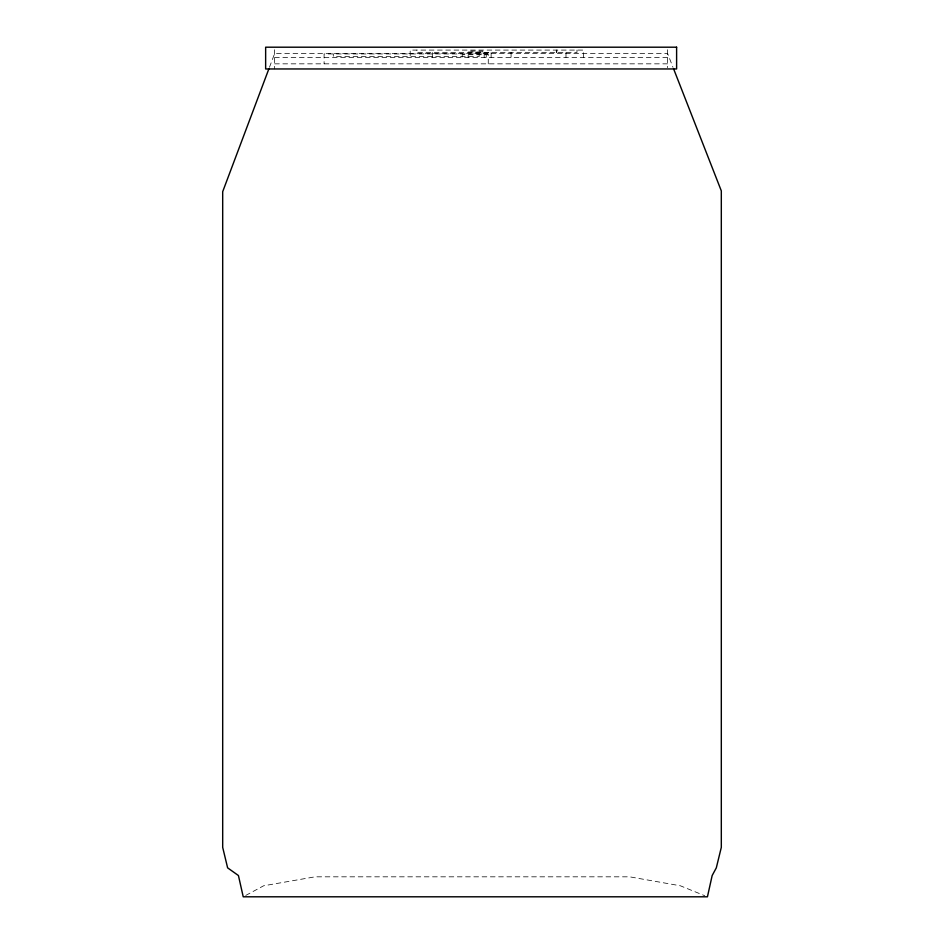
<?xml version="1.0" encoding="UTF-8"?>
<svg xmlns="http://www.w3.org/2000/svg" width="944" height="944" viewBox="0 0 944 944"><rect width="100%" height="100%" fill="white"/><g stroke="black" fill="none" stroke-linecap="round" stroke-linejoin="round"><path stroke-width="0.71" stroke-dasharray="4.72 3.54" d="M269.465 67.272L274.61 53.596L667.632 53.596L673.001 67.331M245.77 895.419L263.659 885.779L315.072 876.823L629.624 876.823L680.341 885.779L704.731 895.703M475.788 52.935L491.635 52.545M274.61 57.442L667.632 57.442M274.61 63.838L667.632 63.838M667.632 49.761L667.632 67.685M583.569 57.442L583.569 50.091L410.18 50.091L410.18 57.442M576.973 50.091L576.973 52.545L416.587 52.545L416.587 50.091M565.987 52.545L565.987 57.442M556.854 50.091L556.854 52.545M556.299 50.091L556.299 52.545M511.07 52.545L511.07 57.442M491.116 52.545L491.116 57.442M488.26 63.838L488.26 53.938L324.099 53.938L324.099 63.838M487.659 52.935L487.659 54.717L462.218 54.717L462.218 57.442M486.231 52.545L486.231 57.442M484.178 57.442L484.178 51.979L468.141 51.979L468.141 57.442M482.75 51.979L482.75 51.035L469.569 51.035L469.569 51.979M479.163 53.938L479.163 56.498L333.303 56.498L333.303 53.938M432.317 52.545L432.317 57.442M274.61 49.761L274.61 68.959"/><path stroke-width="1.42" d="M268.957 68.641L222.69 191.679L222.69 847.382L227.622 867.855L238.431 875.536L243.222 896.8L707.434 896.8L712.165 875.536L716.307 867.855L721.31 847.382L721.31 190.877L673.544 68.7M676.612 47.2L265.642 47.2L265.642 68.959L676.612 68.959L676.612 47.2"/></g></svg>
